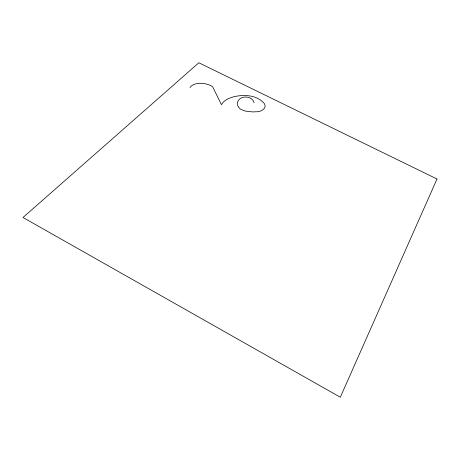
<?xml version="1.0" encoding="UTF-8"?>
<svg xmlns="http://www.w3.org/2000/svg" width="460" height="460" viewBox="0 0 460 460"><rect width="100%" height="100%" fill="white"/><g stroke="black" fill="none" stroke-linecap="round" stroke-linejoin="round"><path stroke-width="0.69" d="M254.104 102.724C252.471 95.703 240.218 94.921 237.734 101.712A16.985 10.35 15.7 0 0 237.435 103.477L237.78 105.754L239.28 108.106A7.262 4.445 15.2 0 0 240.689 109.233L245.278 111.067L252.149 111.889A25.743 15.439 15.2 0 0 255.725 111.768C262.102 112.246 269.422 106.576 261.953 101.24A15.26 9.298 15.5 0 0 256.962 98.043C251.206 95.415 244.674 95.099 238.475 95.887A38.439 23.983 15.9 0 0 232.651 97.089C228.292 98.4 223.686 100.521 221.415 104.69L212.6 86.652A14.818 8.964 12.7 0 0 190.003 87.538M437 178.998L340.325 397.227L23 217.494L198.835 62.773L437 178.998"/></g></svg>
